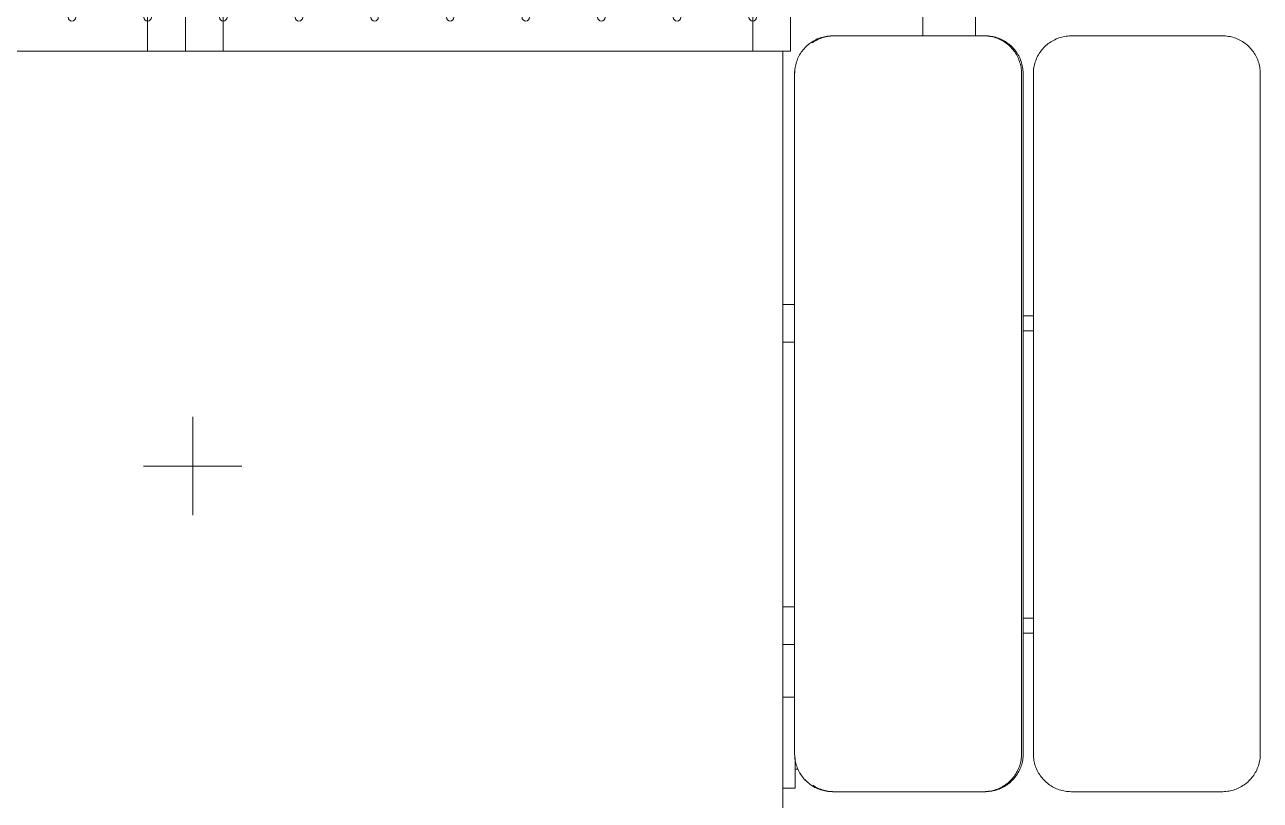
# Model space of a CAD drawing. Header units: metres. Extents: x -3 to 137, y -7 to 15.
# Drawn here: x 31.775 to 33.409, y -1.041 to -0.015 of the extents above; entities that cross this region are included whole.
import ezdxf

# ---------------------------------------------------------------- set-up
doc = ezdxf.new("R2010")
doc.units = ezdxf.units.M
for name, color, linetype, lineweight in [('A-FLOR', 7, 'Continuous', 9), ('A-GENM', 7, 'Continuous', 9), ('I-WALL', 7, 'Continuous', 9), ('P-PIPE-CNTR', 7, 'Continuous', 9)]:
    doc.layers.add(name, color=color, linetype=linetype, lineweight=lineweight)

# ---------------------------------------------------------------- blocks, each defined once
blk = doc.blocks.new('M_RVR_Neumatico - M_RVR_Neumatico-2622534-Elevation 4 - a')
at = {"layer": 'A-GENM', "color": 8, "true_color": 0x808080}
for q in [(0.0426, -0.0796), (0.0426, -0.0799)]:
    blk.add_line((0.0426, -0.0796), q, dxfattribs=at)
at = {"layer": 'A-GENM', "color": 8, "true_color": 0x808080, "flags": 128}
for points in [[(0.0426, -0.0796), (0.0426, -0.0776), (0.0428, -0.0756), (0.043, -0.0736), (0.0432, -0.0716), (0.0436, -0.0696), (0.044, -0.0677), (0.0446, -0.0658), (0.0451, -0.0638), (0.0458, -0.062), (0.0466, -0.0601), (0.0474, -0.0583), (0.0483, -0.0565), (0.0492, -0.0547), (0.0502, -0.053), (0.0513, -0.0513), (0.0525, -0.0497), (0.0537, -0.0481), (0.055, -0.0466), (0.0564, -0.0451), (0.0578, -0.0437), (0.0592, -0.0423), (0.0608, -0.041), (0.0623, -0.0398), (0.0639, -0.0386), (0.0656, -0.0375), (0.0673, -0.0364), (0.069, -0.0355), (0.0708, -0.0346), (0.0726, -0.0337), (0.0745, -0.033), (0.0764, -0.0323), (0.0783, -0.0317), (0.0802, -0.0311), (0.0821, -0.0307), (0.0841, -0.0303), (0.0861, -0.03), (0.0881, -0.0298), (0.0901, -0.0296), (0.0921, -0.0296)], [(0.2926, -0.0296), (0.2946, -0.0296), (0.2966, -0.0297), (0.2986, -0.0299), (0.3006, -0.0302), (0.3025, -0.0306), (0.3045, -0.031), (0.3064, -0.0315), (0.3083, -0.0321), (0.3102, -0.0328), (0.3121, -0.0335), (0.3139, -0.0343), (0.3157, -0.0352), (0.3175, -0.0362), (0.3192, -0.0372)], [(0.0926, -1.0296), (0.0906, -1.0295), (0.0886, -1.0294), (0.0866, -1.0292), (0.0846, -1.0289), (0.0827, -1.0286), (0.0807, -1.0281), (0.0788, -1.0276), (0.0769, -1.027), (0.075, -1.0264), (0.0731, -1.0256), (0.0713, -1.0248), (0.0695, -1.0239), (0.0678, -1.023), (0.066, -1.0219), (0.0644, -1.0208), (0.0627, -1.0197), (0.0612, -1.0184), (0.0596, -1.0172), (0.0582, -1.0158), (0.0567, -1.0144), (0.0554, -1.0129), (0.0541, -1.0114), (0.0528, -1.0099), (0.0516, -1.0082), (0.0505, -1.0066), (0.0495, -1.0049), (0.0485, -1.0031), (0.0476, -1.0014), (0.0468, -0.9997)], [(0.3196, -1.0216), (0.3179, -1.0227), (0.3162, -1.0237), (0.3144, -1.0246), (0.3126, -1.0254), (0.3107, -1.0262), (0.3088, -1.0269), (0.3069, -1.0275), (0.305, -1.028), (0.3031, -1.0285), (0.3011, -1.0288), (0.2991, -1.0291), (0.2971, -1.0294), (0.2951, -1.0295)]]:
    blk.add_lwpolyline(points, dxfattribs=at)
blk = doc.blocks.new('M_RVR_Neumatico - M_RVR_Neumatico-V27-Elevation 4 - a')
at = {"layer": 'A-GENM', "color": 8, "true_color": 0x808080}
for p, q in [((0.3582, -0.0796), (0.3582, -0.0796)), ((0.3582, -0.0796), (0.3582, -0.0799)), ((0.6582, -0.0796), (0.6582, -0.0799)), ((0.3582, -0.9796), (0.3582, -0.9792)), ((0.3582, -0.9795), (0.3582, -0.9796)), ((0.6582, -0.9796), (0.6582, -0.9792)), ((0.6582, -0.9795), (0.6582, -0.9796))]:
    blk.add_line(p, q, dxfattribs=at)
at = {"layer": 'A-GENM', "color": 8, "true_color": 0x808080, "flags": 128}
for points in [[(0.3582, -0.0796), (0.3583, -0.0776), (0.3584, -0.0756), (0.3586, -0.0736), (0.3589, -0.0716), (0.3592, -0.0696), (0.3597, -0.0677), (0.3602, -0.0658), (0.3608, -0.0638), (0.3614, -0.062), (0.3622, -0.0601), (0.363, -0.0583), (0.3639, -0.0565), (0.3648, -0.0547), (0.3659, -0.053), (0.367, -0.0513), (0.3681, -0.0497), (0.3694, -0.0481), (0.3706, -0.0466), (0.372, -0.0451), (0.3734, -0.0437), (0.3749, -0.0423), (0.3764, -0.041), (0.3779, -0.0398), (0.3796, -0.0386), (0.3812, -0.0375), (0.3829, -0.0364), (0.3847, -0.0355), (0.3864, -0.0346), (0.3883, -0.0337), (0.3901, -0.033), (0.392, -0.0323), (0.3939, -0.0317), (0.3958, -0.0311), (0.3978, -0.0307), (0.3997, -0.0303), (0.4017, -0.03), (0.4037, -0.0298), (0.4057, -0.0296), (0.4077, -0.0296)], [(0.6082, -0.0296), (0.6102, -0.0296), (0.6122, -0.0297), (0.6142, -0.0299), (0.6162, -0.0302), (0.6182, -0.0306), (0.6201, -0.031), (0.6221, -0.0315), (0.624, -0.0321), (0.6258, -0.0328), (0.6277, -0.0335), (0.6295, -0.0343), (0.6313, -0.0352), (0.6331, -0.0362), (0.6348, -0.0372), (0.6365, -0.0383), (0.6381, -0.0395), (0.6397, -0.0407), (0.6412, -0.042), (0.6427, -0.0433), (0.6441, -0.0447), (0.6455, -0.0462), (0.6468, -0.0477), (0.648, -0.0493), (0.6492, -0.0509), (0.6503, -0.0526), (0.6514, -0.0543), (0.6523, -0.056), (0.6532, -0.0578), (0.6541, -0.0596), (0.6548, -0.0614), (0.6555, -0.0633), (0.6561, -0.0652), (0.6567, -0.0672), (0.6571, -0.0691), (0.6575, -0.0711), (0.6578, -0.073), (0.658, -0.075), (0.6582, -0.077), (0.6582, -0.079), (0.6582, -0.0796)], [(0.6582, -0.0801), (0.6582, -0.0796), (0.6582, -0.0796)], [(0.4082, -1.0296), (0.4062, -1.0295), (0.4042, -1.0294), (0.4022, -1.0292), (0.4003, -1.0289), (0.3983, -1.0286), (0.3963, -1.0281), (0.3944, -1.0276), (0.3925, -1.027), (0.3906, -1.0264), (0.3888, -1.0256), (0.3869, -1.0248), (0.3851, -1.0239), (0.3834, -1.023), (0.3817, -1.0219), (0.38, -1.0208), (0.3784, -1.0197), (0.3768, -1.0184), (0.3753, -1.0172), (0.3738, -1.0158), (0.3724, -1.0144), (0.371, -1.0129), (0.3697, -1.0114), (0.3685, -1.0099), (0.3673, -1.0082), (0.3662, -1.0066), (0.3651, -1.0049), (0.3641, -1.0031), (0.3632, -1.0014), (0.3624, -0.9995), (0.3616, -0.9977), (0.3609, -0.9958), (0.3603, -0.9939), (0.3598, -0.992), (0.3593, -0.99), (0.359, -0.9881), (0.3587, -0.9861), (0.3584, -0.9841), (0.3583, -0.9821), (0.3582, -0.9801), (0.3582, -0.9796)], [(0.6582, -0.9796), (0.6582, -0.9816), (0.6581, -0.9836), (0.6579, -0.9856), (0.6576, -0.9875), (0.6572, -0.9895), (0.6568, -0.9915), (0.6563, -0.9934), (0.6557, -0.9953), (0.655, -0.9972), (0.6543, -0.999), (0.6535, -1.0009), (0.6526, -1.0027), (0.6516, -1.0044), (0.6506, -1.0061), (0.6495, -1.0078), (0.6483, -1.0094), (0.6471, -1.011), (0.6458, -1.0125), (0.6445, -1.014), (0.6431, -1.0154), (0.6416, -1.0168), (0.6401, -1.0181), (0.6385, -1.0193), (0.6369, -1.0205), (0.6352, -1.0216), (0.6335, -1.0227), (0.6318, -1.0237), (0.63, -1.0246), (0.6282, -1.0254), (0.6264, -1.0262), (0.6245, -1.0269), (0.6226, -1.0275), (0.6206, -1.028), (0.6187, -1.0285), (0.6167, -1.0288), (0.6148, -1.0291), (0.6128, -1.0294), (0.6108, -1.0295), (0.6088, -1.0296)]]:
    blk.add_lwpolyline(points, dxfattribs=at)
blk = doc.blocks.new('M_RVR_Neumatico - M_RVR_Neumatico-V28-Elevation 4 - a')
at = {"layer": 'A-GENM', "color": 8, "true_color": 0x808080}
for p, q in [((0.0426, -0.0796), (0.0426, -0.0796)), ((0.0426, -0.0796), (0.0426, -0.0799)), ((0.0426, -0.9796), (0.0426, -0.9792)), ((0.0426, -0.9795), (0.0426, -0.9796))]:
    blk.add_line(p, q, dxfattribs=at)
at = {"layer": 'A-GENM', "color": 8, "true_color": 0x808080, "flags": 128}
for points in [[(0.0426, -0.0796), (0.0426, -0.0776), (0.0428, -0.0756), (0.043, -0.0736), (0.0432, -0.0716), (0.0436, -0.0696), (0.044, -0.0677), (0.0446, -0.0658), (0.0451, -0.0638), (0.0458, -0.062), (0.0466, -0.0601), (0.0474, -0.0583), (0.0483, -0.0565), (0.0492, -0.0547), (0.0502, -0.053), (0.0513, -0.0513), (0.0525, -0.0497), (0.0537, -0.0481), (0.055, -0.0466), (0.0564, -0.0451), (0.0578, -0.0437), (0.0592, -0.0423), (0.0608, -0.041), (0.0623, -0.0398), (0.0639, -0.0386), (0.0656, -0.0375), (0.0673, -0.0364), (0.069, -0.0355), (0.0708, -0.0346), (0.0726, -0.0337), (0.0745, -0.033), (0.0764, -0.0323), (0.0783, -0.0317), (0.0802, -0.0311), (0.0821, -0.0307), (0.0841, -0.0303), (0.0861, -0.03), (0.0881, -0.0298), (0.0901, -0.0296), (0.0921, -0.0296)], [(0.2926, -0.0296), (0.2946, -0.0296), (0.2966, -0.0297), (0.2986, -0.0299), (0.3006, -0.0302), (0.3025, -0.0306), (0.3045, -0.031), (0.3064, -0.0315), (0.3083, -0.0321), (0.3102, -0.0328), (0.3121, -0.0335), (0.3139, -0.0343), (0.3157, -0.0352), (0.3175, -0.0362), (0.3192, -0.0372)], [(0.0926, -1.0296), (0.0906, -1.0295), (0.0886, -1.0294), (0.0866, -1.0292), (0.0846, -1.0289), (0.0827, -1.0286), (0.0807, -1.0281), (0.0788, -1.0276), (0.0769, -1.027), (0.075, -1.0264), (0.0731, -1.0256), (0.0713, -1.0248), (0.0695, -1.0239), (0.0678, -1.023), (0.066, -1.0219), (0.0644, -1.0208), (0.0627, -1.0197), (0.0612, -1.0184), (0.0596, -1.0172), (0.0582, -1.0158), (0.0567, -1.0144), (0.0554, -1.0129), (0.0541, -1.0114), (0.0528, -1.0099), (0.0516, -1.0082), (0.0505, -1.0066), (0.0495, -1.0049), (0.0485, -1.0031), (0.0476, -1.0014), (0.0468, -0.9995), (0.046, -0.9977), (0.0453, -0.9958), (0.0447, -0.9939), (0.0442, -0.992), (0.0437, -0.99), (0.0433, -0.9881), (0.043, -0.9861), (0.0428, -0.9841), (0.0427, -0.9821), (0.0426, -0.9801), (0.0426, -0.9796)], [(0.3196, -1.0216), (0.3179, -1.0227), (0.3162, -1.0237), (0.3144, -1.0246), (0.3126, -1.0254), (0.3107, -1.0262), (0.3088, -1.0269), (0.3069, -1.0275), (0.305, -1.028), (0.3031, -1.0285), (0.3011, -1.0288), (0.2991, -1.0291), (0.2971, -1.0294), (0.2951, -1.0295)]]:
    blk.add_lwpolyline(points, dxfattribs=at)
blk = doc.blocks.new('M_RVR_Neumatico - M_RVR_Neumatico-V29-Elevation 4 - a')
at = {"layer": 'A-GENM', "color": 8, "true_color": 0x808080}
for p, q in [((0.6082, -0.0296), (0.4082, -0.0296)), ((0.4082, -1.0296), (0.6082, -1.0296))]:
    blk.add_line(p, q, dxfattribs=at)
at = {"layer": 'A-GENM', "color": 8, "true_color": 0x808080, "flags": 128}
for points in [[(0.3582, -0.0796), (0.3583, -0.0776), (0.3584, -0.0756), (0.3586, -0.0736), (0.3589, -0.0716), (0.3592, -0.0696), (0.3597, -0.0677), (0.3602, -0.0658), (0.3608, -0.0638), (0.3614, -0.062), (0.3622, -0.0601), (0.363, -0.0583), (0.3639, -0.0565), (0.3648, -0.0547), (0.3659, -0.053), (0.367, -0.0513), (0.3681, -0.0497), (0.3694, -0.0481), (0.3706, -0.0466), (0.372, -0.0451), (0.3734, -0.0437), (0.3749, -0.0423), (0.3764, -0.041), (0.3779, -0.0398), (0.3796, -0.0386), (0.3812, -0.0375), (0.3829, -0.0364), (0.3847, -0.0355), (0.3864, -0.0346), (0.3883, -0.0337), (0.3901, -0.033), (0.392, -0.0323), (0.3939, -0.0317), (0.3958, -0.0311), (0.3978, -0.0307), (0.3997, -0.0303), (0.4017, -0.03), (0.4037, -0.0298), (0.4057, -0.0296), (0.4077, -0.0296), (0.4082, -0.0296)], [(0.6082, -0.0296), (0.6102, -0.0296), (0.6122, -0.0297), (0.6142, -0.0299), (0.6162, -0.0302), (0.6182, -0.0306), (0.6201, -0.031), (0.6221, -0.0315), (0.624, -0.0321), (0.6258, -0.0328), (0.6277, -0.0335), (0.6295, -0.0343), (0.6313, -0.0352), (0.6331, -0.0362), (0.6348, -0.0372), (0.6365, -0.0383), (0.6381, -0.0395), (0.6397, -0.0407), (0.6412, -0.042), (0.6427, -0.0433), (0.6441, -0.0447), (0.6455, -0.0462), (0.6468, -0.0477), (0.648, -0.0493), (0.6492, -0.0509), (0.6503, -0.0526), (0.6514, -0.0543), (0.6523, -0.056), (0.6532, -0.0578), (0.6541, -0.0596), (0.6548, -0.0614), (0.6555, -0.0633), (0.6561, -0.0652), (0.6567, -0.0672), (0.6571, -0.0691), (0.6575, -0.0711), (0.6578, -0.073), (0.658, -0.075), (0.6582, -0.077), (0.6582, -0.079), (0.6582, -0.0796)], [(0.3582, -0.2796), (0.3582, -0.2755), (0.3582, -0.2608), (0.3582, -0.2466), (0.3582, -0.2328), (0.3582, -0.2196), (0.3582, -0.2068), (0.3582, -0.1945), (0.3582, -0.1827), (0.3582, -0.1715), (0.3582, -0.1609), (0.3582, -0.1509), (0.3582, -0.1415), (0.3582, -0.1327), (0.3582, -0.1245), (0.3582, -0.117), (0.3582, -0.1102), (0.3582, -0.104), (0.3582, -0.0985), (0.3582, -0.0936), (0.3582, -0.0895), (0.3582, -0.0861), (0.3582, -0.0834), (0.3582, -0.0814), (0.3582, -0.0801), (0.3582, -0.0796), (0.3582, -0.0796)], [(0.3582, -0.0796), (0.3582, -0.0799), (0.3582, -0.081), (0.3582, -0.0828), (0.3582, -0.0853), (0.3582, -0.0885), (0.3582, -0.0925), (0.3582, -0.0971), (0.3582, -0.1024), (0.3582, -0.1084), (0.3582, -0.1151), (0.3582, -0.1224), (0.3582, -0.1304), (0.3582, -0.139), (0.3582, -0.1483), (0.3582, -0.1582), (0.3582, -0.1686), (0.3582, -0.1797), (0.3582, -0.1913), (0.3582, -0.2034), (0.3582, -0.216), (0.3582, -0.2292), (0.3582, -0.2428), (0.3582, -0.2569), (0.3582, -0.2715), (0.3582, -0.2864), (0.3582, -0.3018), (0.3582, -0.3175), (0.3582, -0.3335), (0.3582, -0.3499), (0.3582, -0.3665), (0.3582, -0.3834), (0.3582, -0.4005), (0.3582, -0.4179), (0.3582, -0.4354), (0.3582, -0.4531), (0.3582, -0.4709), (0.3582, -0.4888), (0.3582, -0.5067), (0.3582, -0.5247), (0.3582, -0.5296)], [(0.6582, -0.5296), (0.6582, -0.5116), (0.6582, -0.4936), (0.6582, -0.4757), (0.6582, -0.4579), (0.6582, -0.4402), (0.6582, -0.4226), (0.6582, -0.4052), (0.6582, -0.388), (0.6582, -0.371), (0.6582, -0.3543), (0.6582, -0.3379), (0.6582, -0.3218), (0.6582, -0.306), (0.6582, -0.2905), (0.6582, -0.2755), (0.6582, -0.2608), (0.6582, -0.2466), (0.6582, -0.2328), (0.6582, -0.2196), (0.6582, -0.2068), (0.6582, -0.1945), (0.6582, -0.1827), (0.6582, -0.1715), (0.6582, -0.1609), (0.6582, -0.1509), (0.6582, -0.1415), (0.6582, -0.1327), (0.6582, -0.1245), (0.6582, -0.117), (0.6582, -0.1102), (0.6582, -0.104), (0.6582, -0.0985), (0.6582, -0.0936), (0.6582, -0.0895), (0.6582, -0.0861), (0.6582, -0.0834), (0.6582, -0.0814), (0.6582, -0.0801), (0.6582, -0.0796), (0.6582, -0.0796)], [(0.6582, -0.0796), (0.6582, -0.0799), (0.6582, -0.081), (0.6582, -0.0828), (0.6582, -0.0853), (0.6582, -0.0885), (0.6582, -0.0925), (0.6582, -0.0971), (0.6582, -0.1024), (0.6582, -0.1084), (0.6582, -0.1151), (0.6582, -0.1224), (0.6582, -0.1304), (0.6582, -0.139), (0.6582, -0.1483), (0.6582, -0.1582), (0.6582, -0.1686), (0.6582, -0.1797), (0.6582, -0.1913), (0.6582, -0.2034), (0.6582, -0.216), (0.6582, -0.2292), (0.6582, -0.2428), (0.6582, -0.2569), (0.6582, -0.2715), (0.6582, -0.2796)], [(0.3582, -0.5296), (0.3582, -0.5476), (0.3582, -0.5655), (0.3582, -0.5834), (0.3582, -0.6013), (0.3582, -0.619), (0.3582, -0.6365), (0.3582, -0.6539), (0.3582, -0.6711), (0.3582, -0.6881), (0.3582, -0.7048), (0.3582, -0.7212), (0.3582, -0.7374), (0.3582, -0.7532), (0.3582, -0.7686), (0.3582, -0.7837), (0.3582, -0.7983), (0.3582, -0.8125), (0.3582, -0.8263), (0.3582, -0.8396), (0.3582, -0.8524), (0.3582, -0.8647), (0.3582, -0.8764), (0.3582, -0.8876), (0.3582, -0.8982), (0.3582, -0.9082), (0.3582, -0.9176), (0.3582, -0.9264), (0.3582, -0.9346), (0.3582, -0.9421), (0.3582, -0.949), (0.3582, -0.9552), (0.3582, -0.9607), (0.3582, -0.9655), (0.3582, -0.9696), (0.3582, -0.973), (0.3582, -0.9757), (0.3582, -0.9777), (0.3582, -0.979), (0.3582, -0.9795), (0.3582, -0.9796)], [(0.6582, -0.9796), (0.6582, -0.9792), (0.6582, -0.9781), (0.6582, -0.9763), (0.6582, -0.9738), (0.6582, -0.9706), (0.6582, -0.9667), (0.6582, -0.962), (0.6582, -0.9567), (0.6582, -0.9507), (0.6582, -0.944), (0.6582, -0.9367), (0.6582, -0.9287), (0.6582, -0.9201), (0.6582, -0.9108), (0.6582, -0.901), (0.6582, -0.8905), (0.6582, -0.8795), (0.6582, -0.8679), (0.6582, -0.8557), (0.6582, -0.8431), (0.6582, -0.8299), (0.6582, -0.8163), (0.6582, -0.8022), (0.6582, -0.7877), (0.6582, -0.7727), (0.6582, -0.7574), (0.6582, -0.7417), (0.6582, -0.7256), (0.6582, -0.7093), (0.6582, -0.6926), (0.6582, -0.6757), (0.6582, -0.6586), (0.6582, -0.6412), (0.6582, -0.6237), (0.6582, -0.6061), (0.6582, -0.5883), (0.6582, -0.5704), (0.6582, -0.5524), (0.6582, -0.5344), (0.6582, -0.5296)], [(0.3582, -0.9796), (0.3582, -0.9792), (0.3582, -0.9781), (0.3582, -0.9763), (0.3582, -0.9738), (0.3582, -0.9706), (0.3582, -0.9667), (0.3582, -0.962), (0.3582, -0.9567), (0.3582, -0.9507), (0.3582, -0.944), (0.3582, -0.9367), (0.3582, -0.9287), (0.3582, -0.9201), (0.3582, -0.9108), (0.3582, -0.901), (0.3582, -0.8905), (0.3582, -0.8795), (0.3582, -0.8679), (0.3582, -0.8557), (0.3582, -0.8431), (0.3582, -0.8299), (0.3582, -0.8163), (0.3582, -0.8022), (0.3582, -0.7877), (0.3582, -0.7796)], [(0.6582, -0.7796), (0.6582, -0.7837), (0.6582, -0.7983), (0.6582, -0.8125), (0.6582, -0.8263), (0.6582, -0.8396), (0.6582, -0.8524), (0.6582, -0.8647), (0.6582, -0.8764), (0.6582, -0.8876), (0.6582, -0.8982), (0.6582, -0.9082), (0.6582, -0.9176), (0.6582, -0.9264), (0.6582, -0.9346), (0.6582, -0.9421), (0.6582, -0.949), (0.6582, -0.9552), (0.6582, -0.9607), (0.6582, -0.9655), (0.6582, -0.9696), (0.6582, -0.973), (0.6582, -0.9757), (0.6582, -0.9777), (0.6582, -0.979), (0.6582, -0.9795), (0.6582, -0.9796)], [(0.4082, -1.0296), (0.4062, -1.0295), (0.4042, -1.0294), (0.4022, -1.0292), (0.4003, -1.0289), (0.3983, -1.0286), (0.3963, -1.0281), (0.3944, -1.0276), (0.3925, -1.027), (0.3906, -1.0264), (0.3888, -1.0256), (0.3869, -1.0248), (0.3851, -1.0239), (0.3834, -1.023), (0.3817, -1.0219), (0.38, -1.0208), (0.3784, -1.0197), (0.3768, -1.0184), (0.3753, -1.0172), (0.3738, -1.0158), (0.3724, -1.0144), (0.371, -1.0129), (0.3697, -1.0114), (0.3685, -1.0099), (0.3673, -1.0082), (0.3662, -1.0066), (0.3651, -1.0049), (0.3641, -1.0031), (0.3632, -1.0014), (0.3624, -0.9995), (0.3616, -0.9977), (0.3609, -0.9958), (0.3603, -0.9939), (0.3598, -0.992), (0.3593, -0.99), (0.359, -0.9881), (0.3587, -0.9861), (0.3584, -0.9841), (0.3583, -0.9821), (0.3582, -0.9801), (0.3582, -0.9796)], [(0.6582, -0.9796), (0.6582, -0.9816), (0.6581, -0.9836), (0.6579, -0.9856), (0.6576, -0.9875), (0.6572, -0.9895), (0.6568, -0.9915), (0.6563, -0.9934), (0.6557, -0.9953), (0.655, -0.9972), (0.6543, -0.999), (0.6535, -1.0009), (0.6526, -1.0027), (0.6516, -1.0044), (0.6506, -1.0061), (0.6495, -1.0078), (0.6483, -1.0094), (0.6471, -1.011), (0.6458, -1.0125), (0.6445, -1.014), (0.6431, -1.0154), (0.6416, -1.0168), (0.6401, -1.0181), (0.6385, -1.0193), (0.6369, -1.0205), (0.6352, -1.0216), (0.6335, -1.0227), (0.6318, -1.0237), (0.63, -1.0246), (0.6282, -1.0254), (0.6264, -1.0262), (0.6245, -1.0269), (0.6226, -1.0275), (0.6206, -1.028), (0.6187, -1.0285), (0.6167, -1.0288), (0.6148, -1.0291), (0.6128, -1.0294), (0.6108, -1.0295), (0.6088, -1.0296), (0.6082, -1.0296)]]:
    blk.add_lwpolyline(points, dxfattribs=at)
blk = doc.blocks.new('M_RVR_Neumatico - M_RVR_Neumatico-2623434-Elevation 4 - a')
at = {"layer": 'A-GENM', "color": 8, "true_color": 0x808080}
for p, q in [((0.2947, -0.0296), (0.2926, -0.0296)), ((0.2926, -1.0296), (0.2947, -1.0296))]:
    blk.add_line(p, q, dxfattribs=at)
at = {"layer": 'A-GENM', "color": 8, "true_color": 0x808080, "flags": 128}
for points in [[(0.066, -0.0386), (0.0677, -0.0375), (0.0694, -0.0364), (0.0711, -0.0355), (0.0729, -0.0346), (0.0747, -0.0337), (0.0766, -0.033), (0.0785, -0.0323), (0.0804, -0.0317), (0.0823, -0.0311), (0.0842, -0.0307), (0.0862, -0.0303), (0.0882, -0.03), (0.0902, -0.0298), (0.0922, -0.0296)], [(0.2947, -0.0296), (0.2967, -0.0296), (0.2987, -0.0297), (0.3007, -0.0299), (0.3027, -0.0302), (0.3046, -0.0306), (0.3066, -0.031), (0.3085, -0.0315), (0.3104, -0.0321), (0.3123, -0.0328), (0.3142, -0.0335), (0.316, -0.0343), (0.3178, -0.0352), (0.3196, -0.0362), (0.3213, -0.0372), (0.3229, -0.0383), (0.3246, -0.0395), (0.3262, -0.0407), (0.3277, -0.042), (0.3292, -0.0433), (0.3306, -0.0447), (0.3319, -0.0462), (0.3332, -0.0477), (0.3345, -0.0493), (0.3357, -0.0509), (0.3368, -0.0526), (0.3378, -0.0543), (0.3388, -0.056), (0.3397, -0.0578), (0.3406, -0.0596), (0.3413, -0.0614), (0.342, -0.0633), (0.3426, -0.0652), (0.3431, -0.0672), (0.3436, -0.0691), (0.344, -0.0711), (0.3443, -0.073), (0.3445, -0.075), (0.3446, -0.077), (0.3447, -0.079), (0.3447, -0.0796)], [(0.3447, -0.5296), (0.3447, -0.5116), (0.3447, -0.4936), (0.3447, -0.4757), (0.3447, -0.4579), (0.3447, -0.4402), (0.3447, -0.4226), (0.3447, -0.4052), (0.3447, -0.388), (0.3447, -0.371), (0.3447, -0.3543), (0.3447, -0.3379), (0.3447, -0.3218), (0.3447, -0.306), (0.3447, -0.2905), (0.3447, -0.2755), (0.3447, -0.2608), (0.3447, -0.2466), (0.3447, -0.2328), (0.3447, -0.2196), (0.3447, -0.2068), (0.3447, -0.1945), (0.3447, -0.1827), (0.3447, -0.1715), (0.3447, -0.1609), (0.3447, -0.1509), (0.3447, -0.1415), (0.3447, -0.1327), (0.3447, -0.1245), (0.3447, -0.117), (0.3447, -0.1102), (0.3447, -0.104), (0.3447, -0.0985), (0.3447, -0.0936), (0.3447, -0.0895), (0.3447, -0.0861), (0.3447, -0.0834), (0.3447, -0.0814), (0.3447, -0.0801), (0.3447, -0.0796), (0.3447, -0.0796)], [(0.3447, -0.0796), (0.3447, -0.0799), (0.3447, -0.081), (0.3447, -0.0828), (0.3447, -0.0853), (0.3447, -0.0885), (0.3447, -0.0925), (0.3447, -0.0971), (0.3447, -0.1024), (0.3447, -0.1084), (0.3447, -0.1151), (0.3447, -0.1224), (0.3447, -0.1304), (0.3447, -0.139), (0.3447, -0.1483), (0.3447, -0.1582), (0.3447, -0.1686), (0.3447, -0.1797), (0.3447, -0.1913), (0.3447, -0.2034), (0.3447, -0.216), (0.3447, -0.2292), (0.3447, -0.2428), (0.3447, -0.2569), (0.3447, -0.2715), (0.3447, -0.2796)], [(0.3447, -0.9796), (0.3447, -0.9792), (0.3447, -0.9781), (0.3447, -0.9763), (0.3447, -0.9738), (0.3447, -0.9706), (0.3447, -0.9667), (0.3447, -0.962), (0.3447, -0.9567), (0.3447, -0.9507), (0.3447, -0.944), (0.3447, -0.9367), (0.3447, -0.9287), (0.3447, -0.9201), (0.3447, -0.9108), (0.3447, -0.901), (0.3447, -0.8905), (0.3447, -0.8795), (0.3447, -0.8679), (0.3447, -0.8557), (0.3447, -0.8431), (0.3447, -0.8299), (0.3447, -0.8163), (0.3447, -0.8022), (0.3447, -0.7877), (0.3447, -0.7727), (0.3447, -0.7574), (0.3447, -0.7417), (0.3447, -0.7256), (0.3447, -0.7093), (0.3447, -0.6926), (0.3447, -0.6757), (0.3447, -0.6586), (0.3447, -0.6412), (0.3447, -0.6237), (0.3447, -0.6061), (0.3447, -0.5883), (0.3447, -0.5704), (0.3447, -0.5524), (0.3447, -0.5344), (0.3447, -0.5296)], [(0.3447, -0.7796), (0.3447, -0.7837), (0.3447, -0.7983), (0.3447, -0.8125), (0.3447, -0.8263), (0.3447, -0.8396), (0.3447, -0.8524), (0.3447, -0.8647), (0.3447, -0.8764), (0.3447, -0.8876), (0.3447, -0.8982), (0.3447, -0.9082), (0.3447, -0.9176), (0.3447, -0.9264), (0.3447, -0.9346), (0.3447, -0.9421), (0.3447, -0.949), (0.3447, -0.9552), (0.3447, -0.9607), (0.3447, -0.9655), (0.3447, -0.9696), (0.3447, -0.973), (0.3447, -0.9757), (0.3447, -0.9777), (0.3447, -0.979), (0.3447, -0.9795), (0.3447, -0.9796)], [(0.3447, -0.9796), (0.3447, -0.9816), (0.3446, -0.9836), (0.3444, -0.9856), (0.3441, -0.9875), (0.3437, -0.9895), (0.3433, -0.9915), (0.3428, -0.9934), (0.3422, -0.9953), (0.3415, -0.9972), (0.3408, -0.999), (0.3399, -1.0009), (0.3391, -1.0027), (0.3381, -1.0044), (0.3371, -1.0061), (0.336, -1.0078), (0.3348, -1.0094), (0.3336, -1.011), (0.3323, -1.0125), (0.331, -1.014), (0.3295, -1.0154), (0.3281, -1.0168), (0.3266, -1.0181), (0.325, -1.0193), (0.3234, -1.0205), (0.3217, -1.0216), (0.32, -1.0227), (0.3183, -1.0237), (0.3165, -1.0246), (0.3147, -1.0254), (0.3128, -1.0262), (0.311, -1.0269), (0.309, -1.0275), (0.3071, -1.028), (0.3052, -1.0285), (0.3032, -1.0288), (0.3012, -1.0291), (0.2992, -1.0294), (0.2973, -1.0295), (0.2953, -1.0296), (0.2947, -1.0296)], [(0.0947, -1.0296), (0.0927, -1.0295), (0.0907, -1.0294), (0.0887, -1.0292), (0.0867, -1.0289), (0.0848, -1.0286), (0.0828, -1.0281), (0.0809, -1.0276), (0.079, -1.027), (0.0771, -1.0264), (0.0752, -1.0256), (0.0734, -1.0248), (0.0716, -1.0239), (0.0699, -1.023), (0.0682, -1.0219), (0.0665, -1.0208)]]:
    blk.add_lwpolyline(points, dxfattribs=at)
blk = doc.blocks.new('M_Escalera abordaje - M_Escalera abordaje-2772448-Elevation 4 - a')
at = {"layer": 'A-GENM', "color": 8, "true_color": 0x808080}
for p, q in [((-0.05, 0.8329), (-0.1126, 0.8329)), ((0.0248, 0.8329), (0, 0.8329)), ((0.1669, 0.8329), (0.0497, 0.8329)), ((-0.1126, 0.7629), (-0.05, 0.7629)), ((0, 0.7629), (0.0249, 0.7629)), ((0.0497, 0.7629), (0.1669, 0.7629)), ((-0.2276, 0.7179), (-0.2276, 0.5)), ((-0.1576, 0.5), (-0.1576, 0.7179)), ((0.2119, 0.7179), (0.2119, -0.0296)), ((0.2819, -0.0296), (0.2819, 0.7179)), ((-0.2276, 0.47), (-0.2276, 0.3817)), ((-0.1576, 0.3817), (-0.1576, 0.47)), ((0.0426, -0.385), (0.0271, -0.385)), ((0.0271, -0.385), (0.0271, -0.41)), ((0.3447, -0.4), (0.3461, -0.4)), ((0.0271, -0.41), (0.0271, -0.435)), ((0.3574, -0.42), (0.3558, -0.42)), ((0.0271, -0.435), (0.0426, -0.435)), ((0.0426, -0.785), (0.0271, -0.785)), ((0.0271, -0.785), (0.0271, -0.81)), ((0.3447, -0.8), (0.3461, -0.8)), ((0.0271, -0.81), (0.0271, -0.835)), ((0.3574, -0.82), (0.3558, -0.82)), ((0.0271, -0.835), (0.0426, -0.835)), ((0.0426, -0.9047), (0.0271, -0.9047)), ((0.0432, -1.0247), (0.0432, -0.9847)), ((0.0432, -0.9997), (0.0474, -0.9997)), ((0.0271, -1.0247), (0.0432, -1.0247))]:
    blk.add_line(p, q, dxfattribs=at)
at = {"layer": 'A-GENM', "color": 8, "true_color": 0x808080, "flags": 128}
for points in [[(-0.1126, 0.8329), (-0.1172, 0.8328), (-0.1218, 0.8325), (-0.1264, 0.832), (-0.1309, 0.8314), (-0.1355, 0.8306), (-0.1399, 0.8296), (-0.1444, 0.8284), (-0.1488, 0.827), (-0.1531, 0.8255), (-0.1574, 0.8238), (-0.1616, 0.8219), (-0.1657, 0.8199), (-0.1698, 0.8177), (-0.1737, 0.8153), (-0.1775, 0.8128), (-0.1813, 0.8101), (-0.1849, 0.8073), (-0.1884, 0.8043), (-0.1918, 0.8012), (-0.1951, 0.798), (-0.1982, 0.7946), (-0.2012, 0.7911), (-0.2041, 0.7875), (-0.2068, 0.7838), (-0.2094, 0.78), (-0.2118, 0.7761), (-0.214, 0.7721), (-0.2161, 0.768), (-0.218, 0.7638), (-0.2198, 0.7595), (-0.2214, 0.7552), (-0.2228, 0.7508), (-0.224, 0.7464), (-0.2251, 0.7419), (-0.2259, 0.7374), (-0.2266, 0.7329), (-0.2271, 0.7283), (-0.2275, 0.7237), (-0.2276, 0.7191), (-0.2276, 0.7179)], [(-0.1126, 0.8329), (-0.1172, 0.8328), (-0.1218, 0.8325), (-0.1264, 0.832), (-0.1309, 0.8314), (-0.1355, 0.8306), (-0.1399, 0.8296), (-0.1444, 0.8284), (-0.1488, 0.827), (-0.1531, 0.8255), (-0.1574, 0.8238), (-0.1616, 0.8219), (-0.1657, 0.8199), (-0.1698, 0.8177), (-0.1737, 0.8153), (-0.1775, 0.8128), (-0.1813, 0.8101), (-0.1849, 0.8073), (-0.1884, 0.8043), (-0.1918, 0.8012), (-0.1951, 0.798), (-0.1982, 0.7946), (-0.2012, 0.7911), (-0.2041, 0.7875), (-0.2068, 0.7838), (-0.2094, 0.78), (-0.2118, 0.7761), (-0.214, 0.7721), (-0.2161, 0.768), (-0.218, 0.7638), (-0.2198, 0.7595), (-0.2214, 0.7552), (-0.2228, 0.7508), (-0.224, 0.7464), (-0.2251, 0.7419), (-0.2259, 0.7374), (-0.2266, 0.7329), (-0.2271, 0.7283), (-0.2275, 0.7237), (-0.2276, 0.7191), (-0.2276, 0.7179)], [(0.2819, 0.7179), (0.2818, 0.7225), (0.2816, 0.7271), (0.2811, 0.7316), (0.2805, 0.7362), (0.2796, 0.7407), (0.2786, 0.7452), (0.2774, 0.7497), (0.2761, 0.754), (0.2746, 0.7584), (0.2728, 0.7627), (0.271, 0.7669), (0.2689, 0.771), (0.2667, 0.775), (0.2644, 0.779), (0.2618, 0.7828), (0.2592, 0.7865), (0.2563, 0.7902), (0.2534, 0.7937), (0.2503, 0.7971), (0.247, 0.8004), (0.2437, 0.8035), (0.2402, 0.8065), (0.2366, 0.8094), (0.2329, 0.8121), (0.2291, 0.8146), (0.2251, 0.817), (0.2211, 0.8193), (0.217, 0.8214), (0.2129, 0.8233), (0.2086, 0.8251), (0.2043, 0.8266), (0.1999, 0.828), (0.1955, 0.8293), (0.191, 0.8303), (0.1865, 0.8312), (0.1819, 0.8319), (0.1774, 0.8324), (0.1728, 0.8327), (0.1682, 0.8329), (0.1669, 0.8329)], [(0.2819, 0.7179), (0.2818, 0.7225), (0.2816, 0.7271), (0.2811, 0.7316), (0.2805, 0.7362), (0.2796, 0.7407), (0.2786, 0.7452), (0.2774, 0.7497), (0.2761, 0.754), (0.2746, 0.7584), (0.2728, 0.7627), (0.271, 0.7669), (0.2689, 0.771), (0.2667, 0.775), (0.2644, 0.779), (0.2618, 0.7828), (0.2592, 0.7865), (0.2563, 0.7902), (0.2534, 0.7937), (0.2503, 0.7971), (0.247, 0.8004), (0.2437, 0.8035), (0.2402, 0.8065), (0.2366, 0.8094), (0.2329, 0.8121), (0.2291, 0.8146), (0.2251, 0.817), (0.2211, 0.8193), (0.217, 0.8214), (0.2129, 0.8233), (0.2086, 0.8251), (0.2043, 0.8266), (0.1999, 0.828), (0.1955, 0.8293), (0.191, 0.8303), (0.1865, 0.8312), (0.1819, 0.8319), (0.1774, 0.8324), (0.1728, 0.8327), (0.1682, 0.8329), (0.1669, 0.8329)], [(-0.1576, 0.7179), (-0.1576, 0.7197), (-0.1575, 0.7215), (-0.1573, 0.7233), (-0.157, 0.725), (-0.1567, 0.7268), (-0.1563, 0.7286), (-0.1559, 0.7303), (-0.1553, 0.732), (-0.1547, 0.7337), (-0.1541, 0.7354), (-0.1533, 0.737), (-0.1525, 0.7386), (-0.1517, 0.7402), (-0.1507, 0.7418), (-0.1498, 0.7433), (-0.1487, 0.7447), (-0.1476, 0.7462), (-0.1464, 0.7475), (-0.1452, 0.7489), (-0.144, 0.7502), (-0.1426, 0.7514), (-0.1413, 0.7526), (-0.1399, 0.7537), (-0.1384, 0.7547), (-0.1369, 0.7557), (-0.1354, 0.7567), (-0.1338, 0.7576), (-0.1322, 0.7584), (-0.1306, 0.7591), (-0.1289, 0.7598), (-0.1272, 0.7604), (-0.1255, 0.761), (-0.1238, 0.7615), (-0.122, 0.7619), (-0.1203, 0.7622), (-0.1185, 0.7625), (-0.1167, 0.7627), (-0.1149, 0.7628), (-0.1131, 0.7629), (-0.1126, 0.7629)], [(-0.1384, 0.7547), (-0.1369, 0.7557), (-0.1354, 0.7567)], [(0.1669, 0.7629), (0.1687, 0.7628), (0.1705, 0.7627), (0.1723, 0.7625), (0.1741, 0.7623), (0.1759, 0.762), (0.1776, 0.7616), (0.1794, 0.7611), (0.1811, 0.7606), (0.1828, 0.76), (0.1844, 0.7593), (0.1861, 0.7586), (0.1877, 0.7578), (0.1893, 0.7569), (0.1908, 0.756), (0.1923, 0.755), (0.1938, 0.754), (0.1952, 0.7529), (0.1966, 0.7517), (0.1979, 0.7505), (0.1992, 0.7492), (0.2004, 0.7479), (0.2016, 0.7465), (0.2027, 0.7451), (0.2038, 0.7437), (0.2048, 0.7422), (0.2057, 0.7406), (0.2066, 0.7391), (0.2074, 0.7375), (0.2082, 0.7358), (0.2089, 0.7342), (0.2095, 0.7325), (0.21, 0.7308), (0.2105, 0.729), (0.2109, 0.7273), (0.2113, 0.7255), (0.2115, 0.7237), (0.2117, 0.7219), (0.2119, 0.7202), (0.2119, 0.7184), (0.2119, 0.7179)], [(0.1894, 0.7568), (0.1908, 0.756), (0.1923, 0.755)], [(-0.1516, 0.7404), (-0.1507, 0.7418), (-0.1498, 0.7433)], [(0.2038, 0.7437), (0.2048, 0.7422), (0.2057, 0.7406)], [(0.3574, -0.4), (0.3558, -0.4), (0.3541, -0.4), (0.3524, -0.4), (0.3507, -0.4), (0.3489, -0.4), (0.3471, -0.4), (0.3452, -0.4)], [(0.3554, -0.4), (0.357, -0.4), (0.3582, -0.4)], [(0.3447, -0.42), (0.3466, -0.42), (0.3484, -0.42), (0.3502, -0.42), (0.352, -0.42), (0.3537, -0.42), (0.3554, -0.42), (0.357, -0.42), (0.3582, -0.42)], [(0.3574, -0.8), (0.3558, -0.8), (0.3541, -0.8), (0.3524, -0.8), (0.3507, -0.8), (0.3489, -0.8), (0.3471, -0.8), (0.3452, -0.8)], [(0.3554, -0.8), (0.357, -0.8), (0.3582, -0.8)], [(0.3447, -0.82), (0.3466, -0.82), (0.3484, -0.82), (0.3502, -0.82), (0.352, -0.82), (0.3537, -0.82), (0.3554, -0.82), (0.357, -0.82), (0.3582, -0.82)], [(0.0271, -0.9647), (0.0271, -0.9491), (0.0271, -0.9347), (0.0271, -0.9222), (0.0271, -0.9127), (0.0271, -0.9067), (0.0271, -0.9047)], [(0.0271, -1.0247), (0.0271, -1.0226), (0.0271, -1.0166), (0.0271, -1.0071), (0.0271, -0.9947), (0.0271, -0.9802), (0.0271, -0.9647)]]:
    blk.add_lwpolyline(points, dxfattribs=at)
blk = doc.blocks.new('M_RVR_Grating - 0_80 x 0_70-2833689-Elevation 4 - a')
at = {"layer": 'A-GENM', "color": 8, "true_color": 0x808080}
for p, q in [((-0.7628, 0), (0.0247, 0)), ((-0.7628, 0), (-0.7628, -0.05)), ((-0.7628, 0), (-0.7128, 0)), ((-0.7628, -0.05), (-0.7628, 0)), ((-0.7128, -0.05), (-0.7128, 0)), ((-0.0128, 0), (0.0247, 0)), ((-0.0128, -0.05), (-0.0128, 0)), ((0.0372, -0.05), (0.0372, 0)), ((0.0372, -0.05), (0.0372, 0)), ((0.0372, -0.05), (-0.7628, -0.05)), ((-0.7128, -0.05), (-0.7628, -0.05)), ((0.0372, -0.05), (-0.0128, -0.05))]:
    blk.add_line(p, q, dxfattribs=at)
for centre, start, end in [((-0.7128, -0.005), 360, 180), ((-0.2128, -0.005), 360, 180), ((-0.1128, -0.005), 360, 180), ((-0.7128, -0.005), 180, 360), ((-0.6128, -0.005), 360, 180), ((-0.6128, -0.005), 180, 360), ((-0.5128, -0.005), 360, 180), ((-0.5128, -0.005), 180, 360), ((-0.4128, -0.005), 360, 180), ((-0.4128, -0.005), 180, 360), ((-0.3128, -0.005), 360, 180), ((-0.3128, -0.005), 180, 360), ((-0.2128, -0.005), 180, 360), ((-0.1128, -0.005), 180, 360), ((-0.0128, -0.005), 360, 180), ((-0.0128, -0.005), 180, 360)]:
    blk.add_arc(centre, 0.005, start, end, dxfattribs=at)
blk = doc.blocks.new('M_RVR_Grating - 0_80 x 0_70-2834165-Elevation 4 - a')
at = {"layer": 'A-GENM', "color": 8, "true_color": 0x808080}
for p, q in [((-1.5628, 0), (-0.9753, 0)), ((-1.5628, 0), (-1.5628, -0.05)), ((-1.5628, 0), (-1.5128, 0)), ((-1.5628, 0), (-1.5628, -0.05)), ((-1.5128, 0), (-1.5128, -0.05)), ((-0.9503, 0), (-0.7628, 0)), ((-0.8128, 0), (-0.7628, 0)), ((-0.8128, 0), (-0.8128, -0.05)), ((-0.7628, -0.05), (-0.7628, 0)), ((-0.7628, 0), (-0.7628, -0.05)), ((-0.7628, -0.05), (-1.5628, -0.05)), ((-1.5128, -0.05), (-1.5628, -0.05)), ((-0.7628, -0.05), (-0.8128, -0.05))]:
    blk.add_line(p, q, dxfattribs=at)
for centre, start, end in [((-1.5128, -0.005), 0, 180), ((-1.4128, -0.005), 0, 180), ((-1.3128, -0.005), 0, 180), ((-1.0128, -0.005), 0, 180), ((-0.9128, -0.005), 0, 180), ((-0.8128, -0.005), 0, 180), ((-1.5128, -0.005), 180, 360), ((-1.4128, -0.005), 180, 360), ((-1.3128, -0.005), 180, 360), ((-1.2128, -0.005), 0, 180), ((-1.2128, -0.005), 180, 360), ((-1.1128, -0.005), 0, 180), ((-1.1128, -0.005), 180, 360), ((-1.0128, -0.005), 180, 360), ((-0.9128, -0.005), 180, 360), ((-0.8128, -0.005), 180, 360)]:
    blk.add_arc(centre, 0.005, start, end, dxfattribs=at)

msp = doc.modelspace()

# ---------------------------------------------------------------- linework, layer by layer
at = {"layer": 'A-FLOR', "color": 8, "true_color": 0x808080}
msp.add_line((32.7775, -0.05), (32.7775, -0.2), dxfattribs=at)
at = {"layer": 'I-WALL'}
msp.add_line((32.7775, -2.2853), (32.7775, -0.2), dxfattribs=at)
at = {"layer": 'P-PIPE-CNTR'}
for p, q in [((31.9973, -0.6637), (31.9973, -0.5337)), ((31.9323, -0.5987), (32.0623, -0.5987))]:
    msp.add_line(p, q, dxfattribs=at)

# ---------------------------------------------------------------- block references
at = {"layer": 'A-GENM', "color": 8, "true_color": 0x808080}
for name, p in [('M_Escalera abordaje - M_Escalera abordaje-2772448-Elevation 4 - a', (32.7505, 0)), ('M_RVR_Grating - 0_80 x 0_70-2834165-Elevation 4 - a', (32.7505, 0)), ('M_RVR_Grating - 0_80 x 0_70-2833689-Elevation 4 - a', (32.7505, 0)), ('M_RVR_Neumatico - M_RVR_Neumatico-2622534-Elevation 4 - a', (32.7505, 0)), ('M_RVR_Neumatico - M_RVR_Neumatico-V28-Elevation 4 - a', (32.7505, 0)), ('M_RVR_Neumatico - M_RVR_Neumatico-V27-Elevation 4 - a', (32.4349, 0)), ('M_RVR_Neumatico - M_RVR_Neumatico-V29-Elevation 4 - a', (32.4349, 0)), ('M_RVR_Neumatico - M_RVR_Neumatico-2623434-Elevation 4 - a', (32.7505, 0)), ('M_RVR_Neumatico - M_RVR_Neumatico-V27-Elevation 4 - a', (32.7505, 0)), ('M_RVR_Neumatico - M_RVR_Neumatico-V27-Elevation 4 - a', (32.7505, 0)), ('M_RVR_Neumatico - M_RVR_Neumatico-V29-Elevation 4 - a', (32.7505, 0))]:
    msp.add_blockref(name, p, dxfattribs=at)

doc.saveas('drawing.dxf')
